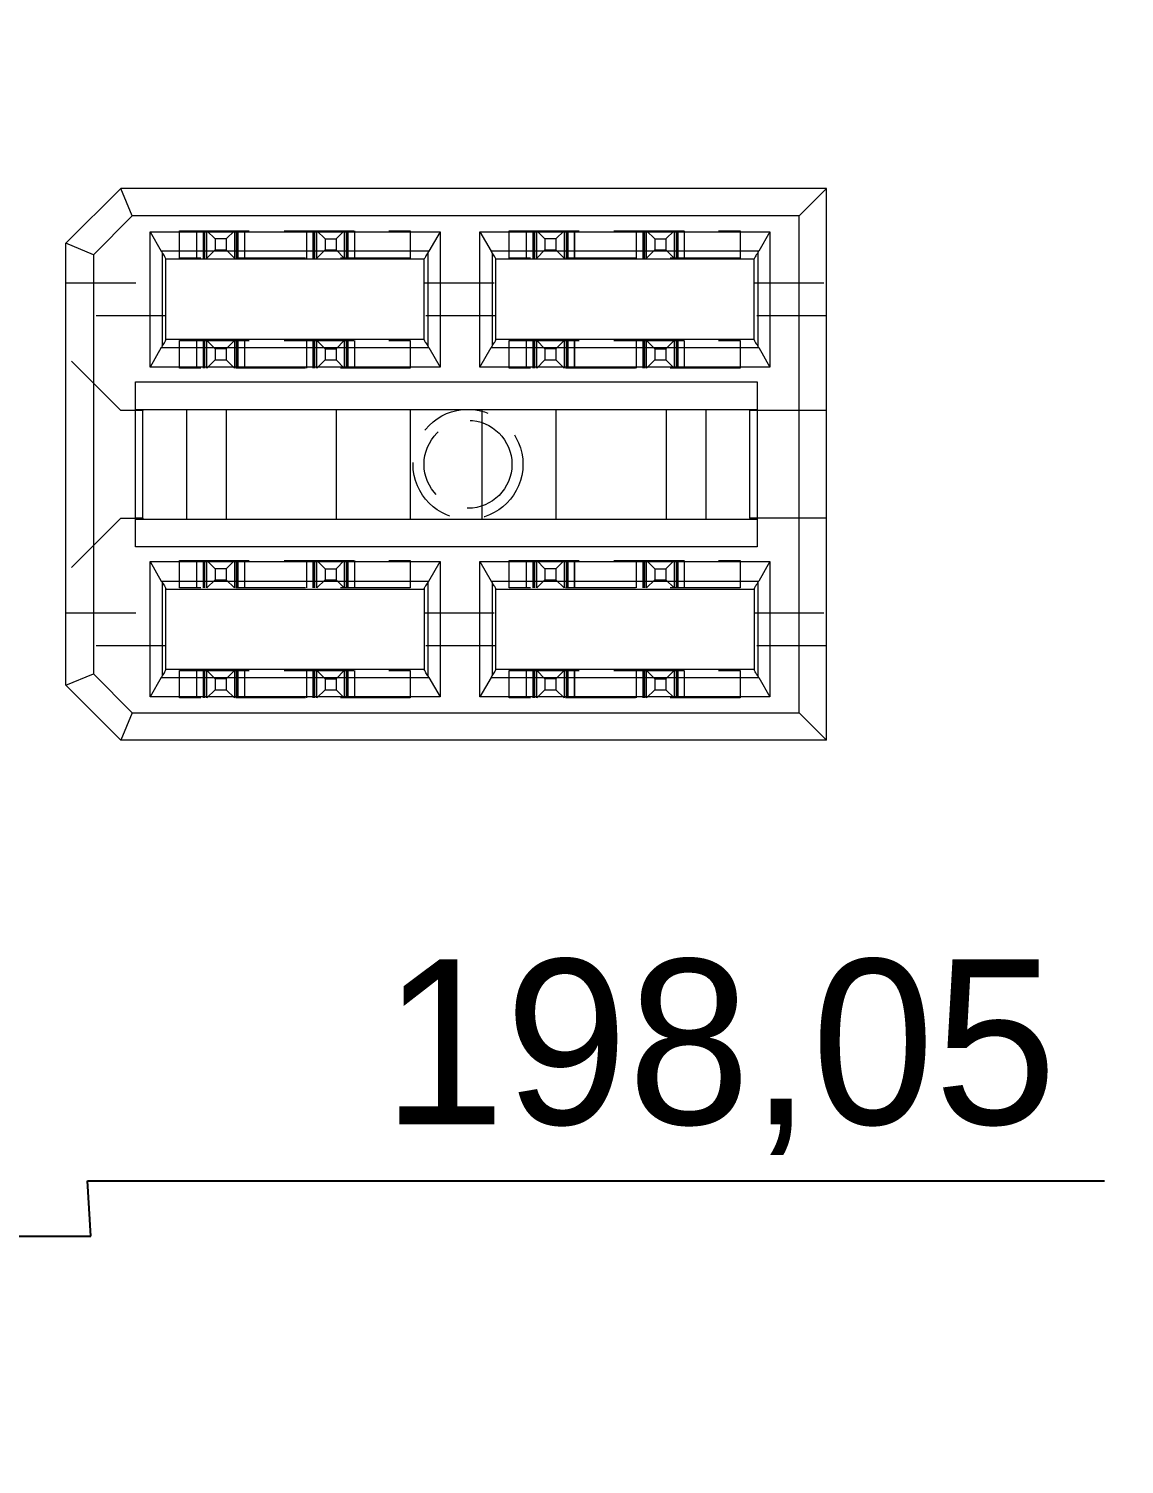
# Model space of a CAD drawing. Header units: millimetres. Extents: x -64 to 530, y -86 to 334.
# Drawn here: x 218.76 to 238.69, y 193.9 to 220.01 of the extents above; entities that cross this region are included whole.
import ezdxf

# ---------------------------------------------------------------- set-up
doc = ezdxf.new("R2010")
doc.units = ezdxf.units.MM
doc.header["$PDSIZE"] = -1
doc.linetypes.add('HIDDEN', pattern=[1.905, 1.27, -0.635])
doc.dimstyles.new('ISO-25', dxfattribs={"dimtxt": 2.5, "dimasz": 2.5, "dimexe": 1.25, "dimexo": 0.625, "dimtad": 1, "dimtxsty": 'Standard', "dimcen": 2.5, "dimadec": 0, "dimazin": 0, "dimtfac": 1, "dimtmove": 0, "dimatfit": 3, "dimfxl": 0, "dimarcsym": 0})

# ---------------------------------------------------------------- blocks, each defined once
blk = doc.blocks.new('*D35')
at = {"color": 0, "lineweight": -2}
for p, q in [((437.684, 297.079), (437.684, 315.579)), ((431.8, 293.079), (437.684, 297.079)), ((431.8, 279.9), (431.8, 293.079))]:
    blk.add_line(p, q, dxfattribs=at)
at = {"layer": 'Defpoints', "color": 0}
for p in [(437.684, 301.079), (431.8, 279.4), (0, 0)]:
    blk.add_point(p, dxfattribs=at)
at = {"color": 0, "insert": (435.434, 308.579), "char_height": 3, "attachment_point": 5, "rotation": 90}
blk.add_mtext('431,80', dxfattribs=at)
blk = doc.blocks.new('*D43')
at = {"color": 0, "lineweight": -2}
for p, q in [((280.31, 293.54), (280.31, 313.54)), ((285.75, 289.54), (280.31, 293.54)), ((285.75, 274.9), (285.75, 289.54))]:
    blk.add_line(p, q, dxfattribs=at)
at = {"layer": 'Defpoints', "color": 0}
for p in [(280.31, 297.54), (285.75, 274.4), (0, 0)]:
    blk.add_point(p, dxfattribs=at)
at = {"color": 0, "insert": (278.06, 305.79), "char_height": 3, "attachment_point": 5, "rotation": 90}
blk.add_mtext('285,75', dxfattribs=at)
blk = doc.blocks.new('*D44')
at = {"color": 0, "lineweight": -2}
for p, q in [((298.633, 293.447), (298.633, 312.947)), ((293.9, 289.447), (298.633, 293.447)), ((293.9, 279.9), (293.9, 289.447))]:
    blk.add_line(p, q, dxfattribs=at)
at = {"layer": 'Defpoints', "color": 0}
for p in [(298.633, 297.447), (293.9, 279.4), (0, 0)]:
    blk.add_point(p, dxfattribs=at)
at = {"color": 0, "insert": (296.383, 305.447), "char_height": 3, "attachment_point": 5, "rotation": 90}
blk.add_mtext('293,90', dxfattribs=at)
blk = doc.blocks.new('*D45')
at = {"color": 0, "lineweight": -2}
blk.add_line((285.25, 274.4), (252.388, 274.4), dxfattribs=at)
at = {"layer": 'Defpoints', "color": 0}
for p in [(267.888, 274.4), (285.75, 274.4), (0, 0)]:
    blk.add_point(p, dxfattribs=at)
at = {"color": 0, "insert": (259.888, 276.65), "char_height": 3, "attachment_point": 5}
blk.add_mtext('274,40', dxfattribs=at)
blk = doc.blocks.new('*D46')
at = {"color": 0, "lineweight": -2}
for p, q in [((273.06, 264.82), (273.06, 254.53)), ((273.06, 254.53), (277.95, 250.53)), ((277.95, 250.53), (277.95, 231.03))]:
    blk.add_line(p, q, dxfattribs=at)
at = {"layer": 'Defpoints', "color": 0}
for p in [(273.06, 265.32), (277.95, 246.53), (0, 0)]:
    blk.add_point(p, dxfattribs=at)
at = {"color": 0, "insert": (275.7, 238.53), "char_height": 3, "attachment_point": 5, "rotation": 90}
blk.add_mtext('273,06', dxfattribs=at)
blk = doc.blocks.new('*D47')
at = {"color": 0, "lineweight": -2}
for p, q in [((260.93, 266.76), (240.93, 266.76)), ((264.93, 265.32), (260.93, 266.76)), ((272.56, 265.32), (264.93, 265.32))]:
    blk.add_line(p, q, dxfattribs=at)
at = {"layer": 'Defpoints', "color": 0}
for p in [(256.93, 266.76), (273.06, 265.32), (0, 0)]:
    blk.add_point(p, dxfattribs=at)
at = {"color": 0, "insert": (248.68, 269.01), "char_height": 3, "attachment_point": 5}
blk.add_mtext('265,32', dxfattribs=at)
blk = doc.blocks.new('*D48')
at = {"color": 0, "lineweight": -2}
for p, q in [((355.301, 295.339), (355.301, 315.339)), ((359.73, 291.339), (355.301, 295.339)), ((359.73, 265.82), (359.73, 291.339))]:
    blk.add_line(p, q, dxfattribs=at)
at = {"layer": 'Defpoints', "color": 0}
for p in [(355.301, 299.339), (359.73, 265.32), (0, 0)]:
    blk.add_point(p, dxfattribs=at)
at = {"color": 0, "insert": (353.051, 307.589), "char_height": 3, "attachment_point": 5, "rotation": 90}
blk.add_mtext('359,73', dxfattribs=at)
blk = doc.blocks.new('*D49')
at = {"color": 0, "lineweight": -2}
for p, q in [((349.375, 265.32), (345.375, 260.541)), ((359.23, 265.32), (349.375, 265.32)), ((345.375, 260.541), (325.375, 260.541))]:
    blk.add_line(p, q, dxfattribs=at)
at = {"layer": 'Defpoints', "color": 0}
for p in [(359.73, 265.32), (341.375, 260.541), (0, 0)]:
    blk.add_point(p, dxfattribs=at)
at = {"color": 0, "insert": (333.125, 262.791), "char_height": 3, "attachment_point": 5}
blk.add_mtext('265,32', dxfattribs=at)
blk = doc.blocks.new('*D50')
at = {"color": 0, "lineweight": -2}
for p, q in [((411.281, 297.743), (411.281, 316.243)), ((415.9, 293.743), (411.281, 297.743)), ((415.9, 279.97), (415.9, 293.743))]:
    blk.add_line(p, q, dxfattribs=at)
at = {"layer": 'Defpoints', "color": 0}
for p in [(411.281, 301.743), (415.9, 279.47), (0, 0)]:
    blk.add_point(p, dxfattribs=at)
at = {"color": 0, "insert": (409.031, 309.243), "char_height": 3, "attachment_point": 5, "rotation": 90}
blk.add_mtext('415,90', dxfattribs=at)
blk = doc.blocks.new('*D51')
at = {"color": 0, "lineweight": -2}
for p, q in [((441.42, 274.4), (445.42, 275.871)), ((445.42, 275.871), (464.92, 275.871)), ((425.95, 274.4), (441.42, 274.4))]:
    blk.add_line(p, q, dxfattribs=at)
at = {"layer": 'Defpoints', "color": 0}
for p in [(449.42, 275.871), (425.45, 274.4), (0, 0)]:
    blk.add_point(p, dxfattribs=at)
at = {"color": 0, "insert": (457.42, 278.121), "char_height": 3, "attachment_point": 5}
blk.add_mtext('274,40', dxfattribs=at)
blk = doc.blocks.new('*D52')
at = {"color": 0, "lineweight": -2}
for p, q in [((423.283, 294.998), (423.283, 314.998)), ((425.45, 290.998), (423.283, 294.998)), ((425.45, 274.9), (425.45, 290.998))]:
    blk.add_line(p, q, dxfattribs=at)
at = {"layer": 'Defpoints', "color": 0}
for p in [(423.283, 298.998), (425.45, 274.4), (0, 0)]:
    blk.add_point(p, dxfattribs=at)
at = {"color": 0, "insert": (421.033, 307.248), "char_height": 3, "attachment_point": 5, "rotation": 90}
blk.add_mtext('425,45', dxfattribs=at)
blk = doc.blocks.new('*D53')
at = {"color": 0, "lineweight": -2}
for p, q in [((425.93, 198.05), (448.265, 198.05)), ((448.265, 198.05), (452.265, 194.721)), ((452.265, 194.721), (470.765, 194.721))]:
    blk.add_line(p, q, dxfattribs=at)
at = {"layer": 'Defpoints', "color": 0}
for p in [(425.43, 198.05), (456.265, 194.721), (0, 0)]:
    blk.add_point(p, dxfattribs=at)
at = {"color": 0, "insert": (463.765, 196.971), "char_height": 3, "attachment_point": 5}
blk.add_mtext('198,05', dxfattribs=at)
blk = doc.blocks.new('*D56')
at = {"color": 0, "lineweight": -2}
for p, q in [((437.803, 215.414), (437.803, 235.414)), ((425.43, 211.414), (437.803, 215.414)), ((425.43, 198.55), (425.43, 211.414))]:
    blk.add_line(p, q, dxfattribs=at)
at = {"layer": 'Defpoints', "color": 0}
for p in [(437.803, 219.414), (425.43, 198.05), (0, 0)]:
    blk.add_point(p, dxfattribs=at)
at = {"color": 0, "insert": (435.553, 227.664), "char_height": 3, "attachment_point": 5, "rotation": 90}
blk.add_mtext('425,43', dxfattribs=at)
blk = doc.blocks.new('*D75')
at = {"color": 0, "lineweight": -2}
for p, q in [((288.794, 294.16), (288.794, 313.16)), ((290.401, 290.16), (288.794, 294.16)), ((290.401, 279.9), (290.401, 290.16))]:
    blk.add_line(p, q, dxfattribs=at)
at = {"layer": 'Defpoints', "color": 0}
for p in [(288.794, 298.16), (290.401, 279.4), (0, 0)]:
    blk.add_point(p, dxfattribs=at)
at = {"color": 0, "insert": (286.544, 305.91), "char_height": 3, "attachment_point": 5, "rotation": 90}
blk.add_mtext('290,40', dxfattribs=at)
blk = doc.blocks.new('*D76')
at = {"color": 0, "lineweight": -2}
for p, q in [((306.252, 292.611), (306.252, 312.111)), ((297.399, 288.611), (306.252, 292.611)), ((297.399, 279.9), (297.399, 288.611))]:
    blk.add_line(p, q, dxfattribs=at)
at = {"layer": 'Defpoints', "color": 0}
for p in [(306.252, 296.611), (297.399, 279.4), (0, 0)]:
    blk.add_point(p, dxfattribs=at)
at = {"color": 0, "insert": (304.002, 304.611), "char_height": 3, "attachment_point": 5, "rotation": 90}
blk.add_mtext('297,40', dxfattribs=at)
blk = doc.blocks.new('*D77')
at = {"color": 0, "lineweight": -2}
for p, q in [((404.526, 297.682), (404.526, 316.182)), ((412.401, 293.682), (404.526, 297.682)), ((412.401, 279.9), (412.401, 293.682))]:
    blk.add_line(p, q, dxfattribs=at)
at = {"layer": 'Defpoints', "color": 0}
for p in [(404.526, 301.682), (412.401, 279.4), (0, 0)]:
    blk.add_point(p, dxfattribs=at)
at = {"color": 0, "insert": (402.276, 309.182), "char_height": 3, "attachment_point": 5, "rotation": 90}
blk.add_mtext('412,40', dxfattribs=at)
blk = doc.blocks.new('*D78')
at = {"color": 0, "lineweight": -2}
for p, q in [((417.265, 297.291), (417.265, 315.791)), ((419.399, 293.291), (417.265, 297.291)), ((419.399, 279.9), (419.399, 293.291))]:
    blk.add_line(p, q, dxfattribs=at)
at = {"layer": 'Defpoints', "color": 0}
for p in [(417.265, 301.291), (419.399, 279.4), (0, 0)]:
    blk.add_point(p, dxfattribs=at)
at = {"color": 0, "insert": (415.015, 308.791), "char_height": 3, "attachment_point": 5, "rotation": 90}
blk.add_mtext('419,40', dxfattribs=at)
blk = doc.blocks.new('*D79')
at = {"color": 0, "lineweight": -2}
for p, q in [((327.667, 198.05), (331.667, 199.196)), ((331.667, 199.196), (350.167, 199.196)), ((321.16, 198.05), (327.667, 198.05))]:
    blk.add_line(p, q, dxfattribs=at)
at = {"layer": 'Defpoints', "color": 0}
for p in [(335.667, 199.196), (320.66, 198.05), (0, 0)]:
    blk.add_point(p, dxfattribs=at)
at = {"color": 0, "insert": (343.167, 201.446), "char_height": 3, "attachment_point": 5}
blk.add_mtext('198,05', dxfattribs=at)
blk = doc.blocks.new('*D80')
at = {"color": 0, "lineweight": -2}
for p, q in [((320.66, 197.55), (320.66, 191.803)), ((320.66, 191.803), (322.808, 187.803)), ((322.808, 187.803), (322.808, 168.303))]:
    blk.add_line(p, q, dxfattribs=at)
at = {"layer": 'Defpoints', "color": 0}
for p in [(320.66, 198.05), (322.808, 183.803), (0, 0)]:
    blk.add_point(p, dxfattribs=at)
at = {"color": 0, "insert": (320.558, 175.803), "char_height": 3, "attachment_point": 5, "rotation": 90}
blk.add_mtext('320,66', dxfattribs=at)
blk = doc.blocks.new('*D82')
at = {"color": 0, "lineweight": -2}
for p, q in [((291.362, 177.259), (291.362, 196.759)), ((293.9, 173.47), (291.362, 177.259)), ((293.9, 169.97), (293.9, 173.47))]:
    blk.add_line(p, q, dxfattribs=at)
at = {"layer": 'Defpoints', "color": 0}
for p in [(291.362, 181.259), (293.9, 169.47), (0, 0)]:
    blk.add_point(p, dxfattribs=at)
at = {"color": 0, "insert": (289.112, 189.259), "char_height": 3, "attachment_point": 5, "rotation": 90}
blk.add_mtext('293,90', dxfattribs=at)
blk = doc.blocks.new('*D83')
at = {"color": 0, "lineweight": -2}
for p, q in [((219.89, 198.05), (219.828, 199.055)), ((219.828, 199.055), (238.328, 199.055)), ((216.39, 198.05), (219.89, 198.05))]:
    blk.add_line(p, q, dxfattribs=at)
at = {"layer": 'Defpoints', "color": 0}
for p in [(223.828, 199.055), (215.89, 198.05), (0, 0)]:
    blk.add_point(p, dxfattribs=at)
at = {"color": 0, "insert": (231.328, 201.305), "char_height": 3, "attachment_point": 5}
blk.add_mtext('198,05', dxfattribs=at)
blk = doc.blocks.new('*D118')
at = {"color": 0, "lineweight": -2}
for p, q in [((389.587, 199.576), (389.587, 219.576)), ((394.242, 195.576), (389.587, 199.576)), ((394.242, 191.725), (394.242, 195.576))]:
    blk.add_line(p, q, dxfattribs=at)
at = {"layer": 'Defpoints', "color": 0}
for p in [(389.587, 203.576), (394.242, 191.225), (0, 0)]:
    blk.add_point(p, dxfattribs=at)
at = {"color": 0, "insert": (387.337, 211.826), "char_height": 3, "attachment_point": 5, "rotation": 90}
blk.add_mtext('394,24', dxfattribs=at)
blk = doc.blocks.new('*D119')
at = {"color": 0, "lineweight": -2}
for p, q in [((393.843, 235.159), (393.843, 254.159)), ((396, 231.159), (393.843, 235.159)), ((396, 225.095), (396, 231.159))]:
    blk.add_line(p, q, dxfattribs=at)
at = {"layer": 'Defpoints', "color": 0}
for p in [(393.843, 239.159), (396, 224.595), (0, 0)]:
    blk.add_point(p, dxfattribs=at)
at = {"color": 0, "insert": (391.593, 246.909), "char_height": 3, "attachment_point": 5, "rotation": 90}
blk.add_mtext('396,00', dxfattribs=at)
blk = doc.blocks.new('*D120')
at = {"color": 0, "lineweight": -2}
for p, q in [((372.602, 236.309), (372.602, 255.809)), ((373.5, 232.309), (372.602, 236.309)), ((373.5, 225.095), (373.5, 232.309))]:
    blk.add_line(p, q, dxfattribs=at)
at = {"layer": 'Defpoints', "color": 0}
for p in [(372.602, 240.309), (373.5, 224.595), (0, 0)]:
    blk.add_point(p, dxfattribs=at)
at = {"color": 0, "insert": (370.352, 248.309), "char_height": 3, "attachment_point": 5, "rotation": 90}
blk.add_mtext('373,50', dxfattribs=at)
blk = doc.blocks.new('*D121')
at = {"color": 0, "lineweight": -2}
for p, q in [((345.579, 237.414), (345.579, 256.414)), ((349.175, 233.414), (345.579, 237.414)), ((349.175, 225.095), (349.175, 233.414))]:
    blk.add_line(p, q, dxfattribs=at)
at = {"layer": 'Defpoints', "color": 0}
for p in [(345.579, 241.414), (349.175, 224.595), (0, 0)]:
    blk.add_point(p, dxfattribs=at)
at = {"color": 0, "insert": (343.329, 249.164), "char_height": 3, "attachment_point": 5, "rotation": 90}
blk.add_mtext('349,18', dxfattribs=at)
blk = doc.blocks.new('*D122')
at = {"color": 0, "lineweight": -2}
for p, q in [((325.674, 236.995), (325.674, 256.995)), ((328.855, 232.995), (325.674, 236.995)), ((328.855, 225.095), (328.855, 232.995))]:
    blk.add_line(p, q, dxfattribs=at)
at = {"layer": 'Defpoints', "color": 0}
for p in [(325.674, 240.995), (328.855, 224.595), (0, 0)]:
    blk.add_point(p, dxfattribs=at)
at = {"color": 0, "insert": (323.424, 249.245), "char_height": 3, "attachment_point": 5, "rotation": 90}
blk.add_mtext('328,86', dxfattribs=at)
blk = doc.blocks.new('*D123')
at = {"color": 0, "lineweight": -2}
for p, q in [((304.85, 235.076), (304.85, 254.576)), ((308.535, 231.076), (304.85, 235.076)), ((308.535, 225.095), (308.535, 231.076))]:
    blk.add_line(p, q, dxfattribs=at)
at = {"layer": 'Defpoints', "color": 0}
for p in [(304.85, 239.076), (308.535, 224.595), (0, 0)]:
    blk.add_point(p, dxfattribs=at)
at = {"color": 0, "insert": (302.6, 247.076), "char_height": 3, "attachment_point": 5, "rotation": 90}
blk.add_mtext('308,54', dxfattribs=at)
blk = doc.blocks.new('*D124')
at = {"color": 0, "lineweight": -2}
for p, q in [((286.103, 233.369), (286.103, 253.369)), ((288.215, 229.369), (286.103, 233.369)), ((288.215, 225.095), (288.215, 229.369))]:
    blk.add_line(p, q, dxfattribs=at)
at = {"layer": 'Defpoints', "color": 0}
for p in [(286.103, 237.369), (288.215, 224.595), (0, 0)]:
    blk.add_point(p, dxfattribs=at)
at = {"color": 0, "insert": (283.853, 245.619), "char_height": 3, "attachment_point": 5, "rotation": 90}
blk.add_mtext('288,22', dxfattribs=at)
blk = doc.blocks.new('*D125')
at = {"color": 0, "lineweight": -2}
for p, q in [((263.907, 234.454), (263.907, 253.954)), ((267.895, 230.454), (263.907, 234.454)), ((267.895, 225.095), (267.895, 230.454))]:
    blk.add_line(p, q, dxfattribs=at)
at = {"layer": 'Defpoints', "color": 0}
for p in [(263.907, 238.454), (267.895, 224.595), (0, 0)]:
    blk.add_point(p, dxfattribs=at)
at = {"color": 0, "insert": (261.657, 246.454), "char_height": 3, "attachment_point": 5, "rotation": 90}
blk.add_mtext('267,90', dxfattribs=at)
blk = doc.blocks.new('*D126')
at = {"color": 0, "lineweight": -2}
for p, q in [((243.782, 232.451), (243.782, 252.451)), ((247.575, 228.595), (243.782, 232.451)), ((247.575, 225.095), (247.575, 228.595))]:
    blk.add_line(p, q, dxfattribs=at)
at = {"layer": 'Defpoints', "color": 0}
for p in [(243.782, 236.451), (247.575, 224.595), (0, 0)]:
    blk.add_point(p, dxfattribs=at)
at = {"color": 0, "insert": (241.532, 244.701), "char_height": 3, "attachment_point": 5, "rotation": 90}
blk.add_mtext('247,58', dxfattribs=at)
blk = doc.blocks.new('*D127')
at = {"color": 0, "lineweight": -2}
for p, q in [((222.023, 234.703), (222.023, 254.703)), ((227.255, 230.703), (222.023, 234.703)), ((227.255, 225.095), (227.255, 230.703))]:
    blk.add_line(p, q, dxfattribs=at)
at = {"layer": 'Defpoints', "color": 0}
for p in [(222.023, 238.703), (227.255, 224.595), (0, 0)]:
    blk.add_point(p, dxfattribs=at)
at = {"color": 0, "insert": (219.773, 246.953), "char_height": 3, "attachment_point": 5, "rotation": 90}
blk.add_mtext('227,26', dxfattribs=at)
blk = doc.blocks.new('*D142')
at = {"color": 0, "lineweight": -2}
for p, q in [((401.115, 224.595), (405.115, 228.426)), ((405.115, 228.426), (425.115, 228.426)), ((396.5, 224.595), (401.115, 224.595))]:
    blk.add_line(p, q, dxfattribs=at)
at = {"layer": 'Defpoints', "color": 0}
for p in [(409.115, 228.426), (396, 224.595), (0, 0)]:
    blk.add_point(p, dxfattribs=at)
at = {"color": 0, "insert": (417.365, 230.676), "char_height": 3, "attachment_point": 5}
blk.add_mtext('224,59', dxfattribs=at)

msp = doc.modelspace()

# ---------------------------------------------------------------- linework, layer by layer
at = {"color": 7, "linetype": 'Continuous', "lineweight": 15}
for p, q in [((220.435, 217.11), (219.435, 216.11)), ((220.642, 216.61), (220.435, 217.11)), ((233.275, 217.11), (220.435, 217.11)), ((233.275, 217.11), (232.775, 216.61)), ((233.275, 207.07), (233.275, 217.11)), ((219.935, 215.903), (220.642, 216.61)), ((232.775, 216.61), (220.642, 216.61)), ((232.775, 207.57), (232.775, 216.61)), ((220.966, 216.32), (226.244, 216.32)), ((220.966, 216.32), (221.17, 215.966)), ((220.966, 213.86), (220.966, 216.32)), ((226.244, 216.32), (226.04, 215.966)), ((226.244, 216.32), (226.244, 213.86)), ((226.966, 216.32), (232.244, 216.32)), ((226.966, 213.86), (226.966, 216.32)), ((226.966, 216.32), (227.17, 215.966)), ((232.244, 216.32), (232.04, 215.966)), ((232.244, 216.32), (232.244, 213.86)), ((219.435, 208.07), (219.435, 216.11)), ((219.935, 215.903), (219.435, 216.11)), ((219.935, 215.903), (219.935, 208.277)), ((226.04, 215.966), (221.17, 215.966)), ((221.188, 215.938), (221.188, 214.242)), ((221.255, 214.355), (221.255, 215.825)), ((225.955, 215.82), (221.255, 215.82)), ((225.955, 214.355), (225.955, 215.825)), ((226.022, 215.938), (226.022, 214.242)), ((232.04, 215.966), (227.17, 215.966)), ((227.188, 215.938), (227.188, 214.242)), ((227.255, 214.355), (227.255, 215.825)), ((231.955, 215.82), (227.255, 215.82)), ((231.955, 214.355), (231.955, 215.825)), ((232.022, 215.938), (232.022, 214.242)), ((221.17, 214.214), (220.966, 213.86)), ((221.17, 214.214), (226.04, 214.214)), ((225.955, 214.36), (221.255, 214.36)), ((226.04, 214.214), (226.244, 213.86)), ((226.966, 213.86), (227.17, 214.214)), ((227.17, 214.214), (232.04, 214.214)), ((231.955, 214.36), (227.255, 214.36)), ((232.04, 214.214), (232.244, 213.86)), ((226.244, 213.86), (220.966, 213.86)), ((232.244, 213.86), (226.966, 213.86)), ((220.699, 213.59), (232.011, 213.59)), ((220.699, 210.59), (220.699, 213.59)), ((232.011, 213.59), (232.011, 210.59)), ((220.699, 213.09), (232.011, 213.09)), ((220.835, 213.07), (220.699, 213.07)), ((220.835, 213.09), (220.835, 213.07)), ((220.835, 211.11), (220.835, 213.07)), ((221.635, 211.09), (221.635, 213.09)), ((222.355, 211.09), (222.355, 213.09)), ((224.355, 211.09), (224.355, 213.09)), ((225.705, 211.09), (225.705, 213.09)), ((227.005, 211.09), (227.005, 213.09)), ((228.355, 211.09), (228.355, 213.09)), ((230.355, 213.09), (230.355, 211.09)), ((231.075, 213.09), (231.075, 211.09)), ((231.875, 213.09), (231.875, 213.07)), ((232.011, 213.07), (231.875, 213.07)), ((231.875, 211.11), (231.875, 213.07)), ((220.835, 211.11), (220.699, 211.11)), ((220.699, 211.09), (232.011, 211.09)), ((220.835, 211.11), (220.835, 211.09)), ((231.875, 211.11), (231.875, 211.09)), ((232.011, 211.11), (231.875, 211.11)), ((232.011, 210.59), (220.699, 210.59)), ((220.966, 210.32), (226.244, 210.32)), ((220.966, 207.86), (220.966, 210.32)), ((220.966, 210.32), (221.17, 209.966)), ((226.04, 209.966), (226.244, 210.32)), ((226.244, 210.32), (226.244, 207.86)), ((226.966, 210.32), (232.244, 210.32)), ((226.966, 207.86), (226.966, 210.32)), ((226.966, 210.32), (227.17, 209.966)), ((232.244, 210.32), (232.04, 209.966)), ((232.244, 210.32), (232.244, 207.86)), ((221.17, 209.966), (226.04, 209.966)), ((227.17, 209.966), (232.04, 209.966)), ((221.188, 209.938), (221.188, 208.242)), ((221.255, 208.355), (221.255, 209.825)), ((221.255, 209.82), (225.955, 209.82)), ((225.955, 209.825), (225.955, 208.355)), ((226.022, 209.938), (226.022, 208.242)), ((227.188, 209.938), (227.188, 208.242)), ((227.255, 208.355), (227.255, 209.825)), ((227.255, 209.82), (231.955, 209.82)), ((231.955, 209.825), (231.955, 208.355)), ((232.022, 209.938), (232.022, 208.242)), ((219.435, 208.07), (219.935, 208.277)), ((219.935, 208.277), (220.642, 207.57)), ((221.17, 208.214), (220.966, 207.86)), ((221.17, 208.214), (226.04, 208.214)), ((225.955, 208.36), (221.255, 208.36)), ((226.04, 208.214), (226.244, 207.86)), ((227.17, 208.214), (226.966, 207.86)), ((227.17, 208.214), (232.04, 208.214)), ((231.955, 208.36), (227.255, 208.36)), ((232.04, 208.214), (232.244, 207.86)), ((220.435, 207.07), (219.435, 208.07)), ((226.244, 207.86), (220.966, 207.86)), ((232.244, 207.86), (226.966, 207.86)), ((220.642, 207.57), (220.435, 207.07)), ((220.642, 207.57), (232.775, 207.57)), ((233.275, 207.07), (232.775, 207.57)), ((233.275, 207.07), (220.435, 207.07))]:
    msp.add_line(p, q, dxfattribs=at)
at = {"color": 7, "linetype": 'HIDDEN', "lineweight": 0}
for p, q in [((221.5, 215.84), (221.5, 216.34)), ((221.5, 216.34), (225.7, 216.34)), ((221.81, 216.34), (221.81, 215.84)), ((221.815, 215.84), (221.815, 216.34)), ((221.935, 215.84), (221.935, 216.34)), ((221.936, 216.34), (221.936, 215.84)), ((221.955, 216.34), (221.955, 215.84)), ((221.965, 215.84), (221.965, 216.34)), ((221.965, 215.84), (221.965, 216.34)), ((222, 215.84), (222, 216.34)), ((222, 216.34), (222.15, 216.19)), ((222.5, 216.34), (222.35, 216.19)), ((222.5, 216.34), (222.5, 215.84)), ((222.535, 216.34), (222.535, 215.84)), ((222.535, 216.34), (222.535, 215.84)), ((222.545, 216.34), (222.545, 215.84)), ((222.564, 215.84), (222.564, 216.34)), ((222.565, 216.34), (222.565, 215.84)), ((222.685, 216.34), (222.685, 215.84)), ((222.69, 215.84), (222.69, 216.34)), ((223.81, 216.34), (223.81, 215.84)), ((223.815, 215.84), (223.815, 216.34)), ((223.935, 215.84), (223.935, 216.34)), ((223.936, 216.34), (223.936, 215.84)), ((223.955, 216.34), (223.955, 215.84)), ((223.965, 215.84), (223.965, 216.34)), ((223.965, 215.84), (223.965, 216.34)), ((224, 215.84), (224, 216.34)), ((224, 216.34), (224.15, 216.19)), ((224.35, 216.19), (224.5, 216.34)), ((224.5, 216.34), (224.5, 215.84)), ((224.535, 216.34), (224.535, 215.84)), ((224.535, 216.34), (224.535, 215.84)), ((224.545, 216.34), (224.545, 215.84)), ((224.564, 215.84), (224.564, 216.34)), ((224.565, 216.34), (224.565, 215.84)), ((224.685, 216.34), (224.685, 215.84)), ((224.69, 215.84), (224.69, 216.34)), ((225.7, 216.34), (225.7, 215.84)), ((227.5, 215.84), (227.5, 216.34)), ((227.5, 216.34), (231.7, 216.34)), ((227.81, 216.34), (227.81, 215.84)), ((227.815, 215.84), (227.815, 216.34)), ((227.935, 215.84), (227.935, 216.34)), ((227.936, 216.34), (227.936, 215.84)), ((227.955, 216.34), (227.955, 215.84)), ((227.965, 215.84), (227.965, 216.34)), ((227.965, 215.84), (227.965, 216.34)), ((228, 215.84), (228, 216.34)), ((228, 216.34), (228.15, 216.19)), ((228.5, 216.34), (228.35, 216.19)), ((228.5, 216.34), (228.5, 215.84)), ((228.535, 216.34), (228.535, 215.84)), ((228.535, 216.34), (228.535, 215.84)), ((228.545, 216.34), (228.545, 215.84)), ((228.564, 215.84), (228.564, 216.34)), ((228.565, 216.34), (228.565, 215.84)), ((228.685, 216.34), (228.685, 215.84)), ((228.69, 215.84), (228.69, 216.34)), ((229.81, 216.34), (229.81, 215.84)), ((229.815, 215.84), (229.815, 216.34)), ((229.935, 215.84), (229.935, 216.34)), ((229.936, 216.34), (229.936, 215.84)), ((229.955, 216.34), (229.955, 215.84)), ((229.965, 215.84), (229.965, 216.34)), ((229.965, 215.84), (229.965, 216.34)), ((230, 215.84), (230, 216.34)), ((230, 216.34), (230.15, 216.19)), ((230.35, 216.19), (230.5, 216.34)), ((230.5, 216.34), (230.5, 215.84)), ((230.535, 216.34), (230.535, 215.84)), ((230.535, 216.34), (230.535, 215.84)), ((230.545, 216.34), (230.545, 215.84)), ((230.564, 215.84), (230.564, 216.34)), ((230.565, 216.34), (230.565, 215.84)), ((230.685, 216.34), (230.685, 215.84)), ((230.69, 215.84), (230.69, 216.34)), ((231.7, 216.34), (231.7, 215.84)), ((222, 215.84), (222.15, 215.99)), ((222.35, 216.19), (222.15, 216.19)), ((222.15, 216.19), (222.15, 215.99)), ((222.15, 215.99), (222.35, 215.99)), ((222.35, 216.19), (222.35, 215.99)), ((222.35, 215.99), (222.5, 215.84)), ((224.15, 215.99), (224, 215.84)), ((224.15, 216.19), (224.35, 216.19)), ((224.15, 216.19), (224.15, 215.99)), ((224.15, 215.99), (224.35, 215.99)), ((224.35, 216.19), (224.35, 215.99)), ((224.35, 215.99), (224.5, 215.84)), ((228, 215.84), (228.15, 215.99)), ((228.35, 216.19), (228.15, 216.19)), ((228.15, 216.19), (228.15, 215.99)), ((228.15, 215.99), (228.35, 215.99)), ((228.35, 216.19), (228.35, 215.99)), ((228.35, 215.99), (228.5, 215.84)), ((230.15, 215.99), (230, 215.84)), ((230.15, 216.19), (230.35, 216.19)), ((230.15, 216.19), (230.15, 215.99)), ((230.15, 215.99), (230.35, 215.99)), ((230.35, 216.19), (230.35, 215.99)), ((230.35, 215.99), (230.5, 215.84)), ((225.7, 215.84), (221.5, 215.84)), ((231.7, 215.84), (227.5, 215.84)), ((219.435, 215.39), (221.255, 215.39)), ((225.955, 215.39), (227.255, 215.39)), ((231.955, 215.39), (233.275, 215.39)), ((221.255, 214.79), (219.435, 214.79)), ((227.255, 214.79), (225.955, 214.79)), ((233.275, 214.79), (231.955, 214.79)), ((221.5, 213.84), (221.5, 214.34)), ((221.5, 214.34), (225.7, 214.34)), ((221.81, 214.34), (221.81, 213.84)), ((221.815, 213.84), (221.815, 214.34)), ((221.935, 213.84), (221.935, 214.34)), ((221.936, 214.34), (221.936, 213.84)), ((221.955, 214.34), (221.955, 213.84)), ((221.965, 213.84), (221.965, 214.34)), ((221.965, 213.84), (221.965, 214.34)), ((222, 213.84), (222, 214.34)), ((222, 214.34), (222.15, 214.19)), ((222.35, 214.19), (222.15, 214.19)), ((222.15, 214.19), (222.15, 213.99)), ((222.5, 214.34), (222.35, 214.19)), ((222.35, 214.19), (222.35, 213.99)), ((222.5, 214.34), (222.5, 213.84)), ((222.535, 214.34), (222.535, 213.84)), ((222.535, 214.34), (222.535, 213.84)), ((222.545, 214.34), (222.545, 213.84)), ((222.564, 213.84), (222.564, 214.34)), ((222.565, 214.34), (222.565, 213.84)), ((222.685, 214.34), (222.685, 213.84)), ((222.69, 213.84), (222.69, 214.34)), ((223.81, 214.34), (223.81, 213.84)), ((223.815, 213.84), (223.815, 214.34)), ((223.935, 213.84), (223.935, 214.34)), ((223.936, 214.34), (223.936, 213.84)), ((223.955, 214.34), (223.955, 213.84)), ((223.965, 213.84), (223.965, 214.34)), ((223.965, 213.84), (223.965, 214.34)), ((224, 213.84), (224, 214.34)), ((224, 214.34), (224.15, 214.19)), ((224.15, 214.19), (224.35, 214.19)), ((224.15, 214.19), (224.15, 213.99)), ((224.35, 214.19), (224.5, 214.34)), ((224.35, 214.19), (224.35, 213.99)), ((224.5, 214.34), (224.5, 213.84)), ((224.535, 214.34), (224.535, 213.84)), ((224.535, 214.34), (224.535, 213.84)), ((224.545, 214.34), (224.545, 213.84)), ((224.564, 213.84), (224.564, 214.34)), ((224.565, 214.34), (224.565, 213.84)), ((224.685, 214.34), (224.685, 213.84)), ((224.69, 213.84), (224.69, 214.34)), ((225.7, 214.34), (225.7, 213.84)), ((227.5, 213.84), (227.5, 214.34)), ((227.5, 214.34), (231.7, 214.34)), ((227.81, 214.34), (227.81, 213.84)), ((227.815, 213.84), (227.815, 214.34)), ((227.935, 213.84), (227.935, 214.34)), ((227.936, 214.34), (227.936, 213.84)), ((227.955, 214.34), (227.955, 213.84)), ((227.965, 213.84), (227.965, 214.34)), ((227.965, 213.84), (227.965, 214.34)), ((228, 213.84), (228, 214.34)), ((228, 214.34), (228.15, 214.19)), ((228.35, 214.19), (228.15, 214.19)), ((228.15, 214.19), (228.15, 213.99)), ((228.5, 214.34), (228.35, 214.19)), ((228.35, 214.19), (228.35, 213.99)), ((228.5, 214.34), (228.5, 213.84)), ((228.535, 214.34), (228.535, 213.84)), ((228.535, 214.34), (228.535, 213.84)), ((228.545, 214.34), (228.545, 213.84)), ((228.564, 213.84), (228.564, 214.34)), ((228.565, 214.34), (228.565, 213.84)), ((228.685, 214.34), (228.685, 213.84)), ((228.69, 213.84), (228.69, 214.34)), ((229.81, 214.34), (229.81, 213.84)), ((229.815, 213.84), (229.815, 214.34)), ((229.935, 213.84), (229.935, 214.34)), ((229.936, 214.34), (229.936, 213.84)), ((229.955, 214.34), (229.955, 213.84)), ((229.965, 213.84), (229.965, 214.34)), ((229.965, 213.84), (229.965, 214.34)), ((230, 213.84), (230, 214.34)), ((230, 214.34), (230.15, 214.19)), ((230.15, 214.19), (230.35, 214.19)), ((230.15, 214.19), (230.15, 213.99)), ((230.35, 214.19), (230.5, 214.34)), ((230.35, 214.19), (230.35, 213.99)), ((230.5, 214.34), (230.5, 213.84)), ((230.535, 214.34), (230.535, 213.84)), ((230.535, 214.34), (230.535, 213.84)), ((230.545, 214.34), (230.545, 213.84)), ((230.564, 213.84), (230.564, 214.34)), ((230.565, 214.34), (230.565, 213.84)), ((230.685, 214.34), (230.685, 213.84)), ((230.69, 213.84), (230.69, 214.34)), ((231.7, 214.34), (231.7, 213.84)), ((220.435, 213.07), (219.435, 214.07)), ((222, 213.84), (222.15, 213.99)), ((222.15, 213.99), (222.35, 213.99)), ((222.35, 213.99), (222.5, 213.84)), ((224.15, 213.99), (224, 213.84)), ((224.15, 213.99), (224.35, 213.99)), ((224.35, 213.99), (224.5, 213.84)), ((228, 213.84), (228.15, 213.99)), ((228.15, 213.99), (228.35, 213.99)), ((228.35, 213.99), (228.5, 213.84)), ((230.15, 213.99), (230, 213.84)), ((230.15, 213.99), (230.35, 213.99)), ((230.35, 213.99), (230.5, 213.84)), ((225.7, 213.84), (221.5, 213.84)), ((231.7, 213.84), (227.5, 213.84)), ((220.699, 213.07), (220.435, 213.07)), ((233.275, 213.07), (232.011, 213.07)), ((220.435, 211.11), (219.435, 210.11)), ((220.435, 211.11), (220.699, 211.11)), ((233.275, 211.11), (232.011, 211.11)), ((221.5, 209.84), (221.5, 210.34)), ((221.5, 210.34), (225.7, 210.34)), ((221.81, 210.34), (221.81, 209.84)), ((221.815, 209.84), (221.815, 210.34)), ((221.935, 209.84), (221.935, 210.34)), ((221.936, 210.34), (221.936, 209.84)), ((221.955, 210.34), (221.955, 209.84)), ((221.965, 209.84), (221.965, 210.34)), ((221.965, 209.84), (221.965, 210.34)), ((222, 209.84), (222, 210.34)), ((222, 210.34), (222.15, 210.19)), ((222.5, 210.34), (222.35, 210.19)), ((222.5, 210.34), (222.5, 209.84)), ((222.535, 210.34), (222.535, 209.84)), ((222.535, 210.34), (222.535, 209.84)), ((222.545, 210.34), (222.545, 209.84)), ((222.564, 209.84), (222.564, 210.34)), ((222.565, 210.34), (222.565, 209.84)), ((222.685, 210.34), (222.685, 209.84)), ((222.69, 209.84), (222.69, 210.34)), ((223.81, 210.34), (223.81, 209.84)), ((223.815, 209.84), (223.815, 210.34)), ((223.935, 209.84), (223.935, 210.34)), ((223.936, 210.34), (223.936, 209.84)), ((223.955, 210.34), (223.955, 209.84)), ((223.965, 209.84), (223.965, 210.34)), ((223.965, 209.84), (223.965, 210.34)), ((224, 209.84), (224, 210.34)), ((224, 210.34), (224.15, 210.19)), ((224.35, 210.19), (224.5, 210.34)), ((224.5, 210.34), (224.5, 209.84)), ((224.535, 210.34), (224.535, 209.84)), ((224.535, 210.34), (224.535, 209.84)), ((224.545, 210.34), (224.545, 209.84)), ((224.564, 209.84), (224.564, 210.34)), ((224.565, 210.34), (224.565, 209.84)), ((224.685, 210.34), (224.685, 209.84)), ((224.69, 209.84), (224.69, 210.34)), ((225.7, 210.34), (225.7, 209.84)), ((227.5, 209.84), (227.5, 210.34)), ((227.5, 210.34), (231.7, 210.34)), ((227.81, 210.34), (227.81, 209.84)), ((227.815, 209.84), (227.815, 210.34)), ((227.935, 209.84), (227.935, 210.34)), ((227.936, 210.34), (227.936, 209.84)), ((227.955, 210.34), (227.955, 209.84)), ((227.965, 209.84), (227.965, 210.34)), ((227.965, 209.84), (227.965, 210.34)), ((228, 209.84), (228, 210.34)), ((228, 210.34), (228.15, 210.19)), ((228.5, 210.34), (228.35, 210.19)), ((228.5, 210.34), (228.5, 209.84)), ((228.535, 210.34), (228.535, 209.84)), ((228.535, 210.34), (228.535, 209.84)), ((228.545, 210.34), (228.545, 209.84)), ((228.564, 209.84), (228.564, 210.34)), ((228.565, 210.34), (228.565, 209.84)), ((228.685, 210.34), (228.685, 209.84)), ((228.69, 209.84), (228.69, 210.34)), ((229.81, 210.34), (229.81, 209.84)), ((229.815, 209.84), (229.815, 210.34)), ((229.935, 209.84), (229.935, 210.34)), ((229.936, 210.34), (229.936, 209.84)), ((229.955, 210.34), (229.955, 209.84)), ((229.965, 209.84), (229.965, 210.34)), ((229.965, 209.84), (229.965, 210.34)), ((230, 209.84), (230, 210.34)), ((230, 210.34), (230.15, 210.19)), ((230.35, 210.19), (230.5, 210.34)), ((230.5, 210.34), (230.5, 209.84)), ((230.535, 210.34), (230.535, 209.84)), ((230.535, 210.34), (230.535, 209.84)), ((230.545, 210.34), (230.545, 209.84)), ((230.564, 209.84), (230.564, 210.34)), ((230.565, 210.34), (230.565, 209.84)), ((230.685, 210.34), (230.685, 209.84)), ((230.69, 209.84), (230.69, 210.34)), ((231.7, 210.34), (231.7, 209.84)), ((222, 209.84), (222.15, 209.99)), ((222.35, 210.19), (222.15, 210.19)), ((222.15, 210.19), (222.15, 209.99)), ((222.15, 209.99), (222.35, 209.99)), ((222.35, 210.19), (222.35, 209.99)), ((222.35, 209.99), (222.5, 209.84)), ((224.15, 209.99), (224, 209.84)), ((224.15, 210.19), (224.35, 210.19)), ((224.15, 210.19), (224.15, 209.99)), ((224.15, 209.99), (224.35, 209.99)), ((224.35, 210.19), (224.35, 209.99)), ((224.35, 209.99), (224.5, 209.84)), ((228, 209.84), (228.15, 209.99)), ((228.35, 210.19), (228.15, 210.19)), ((228.15, 210.19), (228.15, 209.99)), ((228.15, 209.99), (228.35, 209.99)), ((228.35, 210.19), (228.35, 209.99)), ((228.35, 209.99), (228.5, 209.84)), ((230.15, 209.99), (230, 209.84)), ((230.15, 210.19), (230.35, 210.19)), ((230.15, 210.19), (230.15, 209.99)), ((230.15, 209.99), (230.35, 209.99)), ((230.35, 210.19), (230.35, 209.99)), ((230.35, 209.99), (230.5, 209.84)), ((225.7, 209.84), (221.5, 209.84)), ((231.7, 209.84), (227.5, 209.84)), ((219.435, 209.39), (221.255, 209.39)), ((225.955, 209.39), (227.255, 209.39)), ((231.955, 209.39), (233.275, 209.39)), ((221.255, 208.79), (219.435, 208.79)), ((227.255, 208.79), (225.955, 208.79)), ((233.275, 208.79), (231.955, 208.79)), ((221.5, 207.84), (221.5, 208.34)), ((221.5, 208.34), (225.7, 208.34)), ((221.81, 208.34), (221.81, 207.84)), ((221.815, 207.84), (221.815, 208.34)), ((221.935, 207.84), (221.935, 208.34)), ((221.936, 208.34), (221.936, 207.84)), ((221.955, 208.34), (221.955, 207.84)), ((221.965, 207.84), (221.965, 208.34)), ((221.965, 207.84), (221.965, 208.34)), ((222, 207.84), (222, 208.34)), ((222, 208.34), (222.15, 208.19)), ((222.15, 208.19), (222.15, 207.99)), ((222.35, 208.19), (222.15, 208.19)), ((222.5, 208.34), (222.35, 208.19)), ((222.35, 208.19), (222.35, 207.99)), ((222.5, 208.34), (222.5, 207.84)), ((222.535, 208.34), (222.535, 207.84)), ((222.535, 208.34), (222.535, 207.84)), ((222.545, 208.34), (222.545, 207.84)), ((222.564, 207.84), (222.564, 208.34)), ((222.565, 208.34), (222.565, 207.84)), ((222.685, 208.34), (222.685, 207.84)), ((222.69, 207.84), (222.69, 208.34)), ((223.81, 208.34), (223.81, 207.84)), ((223.815, 207.84), (223.815, 208.34)), ((223.935, 207.84), (223.935, 208.34)), ((223.936, 208.34), (223.936, 207.84)), ((223.955, 208.34), (223.955, 207.84)), ((223.965, 207.84), (223.965, 208.34)), ((223.965, 207.84), (223.965, 208.34)), ((224, 207.84), (224, 208.34)), ((224, 208.34), (224.15, 208.19)), ((224.15, 208.19), (224.35, 208.19)), ((224.15, 208.19), (224.15, 207.99)), ((224.35, 208.19), (224.5, 208.34)), ((224.35, 208.19), (224.35, 207.99)), ((224.5, 208.34), (224.5, 207.84)), ((224.535, 208.34), (224.535, 207.84)), ((224.535, 208.34), (224.535, 207.84)), ((224.545, 208.34), (224.545, 207.84)), ((224.564, 207.84), (224.564, 208.34)), ((224.565, 208.34), (224.565, 207.84)), ((224.685, 208.34), (224.685, 207.84)), ((224.69, 207.84), (224.69, 208.34)), ((225.7, 208.34), (225.7, 207.84)), ((227.5, 207.84), (227.5, 208.34)), ((227.5, 208.34), (231.7, 208.34)), ((227.81, 208.34), (227.81, 207.84)), ((227.815, 207.84), (227.815, 208.34)), ((227.935, 207.84), (227.935, 208.34)), ((227.936, 208.34), (227.936, 207.84)), ((227.955, 208.34), (227.955, 207.84)), ((227.965, 207.84), (227.965, 208.34)), ((227.965, 207.84), (227.965, 208.34)), ((228, 207.84), (228, 208.34)), ((228, 208.34), (228.15, 208.19)), ((228.35, 208.19), (228.15, 208.19)), ((228.15, 208.19), (228.15, 207.99)), ((228.5, 208.34), (228.35, 208.19)), ((228.35, 208.19), (228.35, 207.99)), ((228.5, 208.34), (228.5, 207.84)), ((228.535, 208.34), (228.535, 207.84)), ((228.535, 208.34), (228.535, 207.84)), ((228.545, 208.34), (228.545, 207.84)), ((228.564, 207.84), (228.564, 208.34)), ((228.565, 208.34), (228.565, 207.84)), ((228.685, 208.34), (228.685, 207.84)), ((228.69, 207.84), (228.69, 208.34)), ((229.81, 208.34), (229.81, 207.84)), ((229.815, 207.84), (229.815, 208.34)), ((229.935, 207.84), (229.935, 208.34)), ((229.936, 208.34), (229.936, 207.84)), ((229.955, 208.34), (229.955, 207.84)), ((229.965, 207.84), (229.965, 208.34)), ((229.965, 207.84), (229.965, 208.34)), ((230, 207.84), (230, 208.34)), ((230, 208.34), (230.15, 208.19)), ((230.15, 208.19), (230.35, 208.19)), ((230.15, 208.19), (230.15, 207.99)), ((230.35, 208.19), (230.5, 208.34)), ((230.35, 208.19), (230.35, 207.99)), ((230.5, 208.34), (230.5, 207.84)), ((230.535, 208.34), (230.535, 207.84)), ((230.535, 208.34), (230.535, 207.84)), ((230.545, 208.34), (230.545, 207.84)), ((230.564, 207.84), (230.564, 208.34)), ((230.565, 208.34), (230.565, 207.84)), ((230.685, 208.34), (230.685, 207.84)), ((230.69, 207.84), (230.69, 208.34)), ((231.7, 208.34), (231.7, 207.84)), ((222, 207.84), (222.15, 207.99)), ((222.15, 207.99), (222.35, 207.99)), ((222.35, 207.99), (222.5, 207.84)), ((224.15, 207.99), (224, 207.84)), ((224.15, 207.99), (224.35, 207.99)), ((224.35, 207.99), (224.5, 207.84)), ((228, 207.84), (228.15, 207.99)), ((228.15, 207.99), (228.35, 207.99)), ((228.35, 207.99), (228.5, 207.84)), ((230.15, 207.99), (230, 207.84)), ((230.15, 207.99), (230.35, 207.99)), ((230.35, 207.99), (230.5, 207.84)), ((225.7, 207.84), (221.5, 207.84)), ((231.7, 207.84), (227.5, 207.84))]:
    msp.add_line(p, q, dxfattribs=at)
for radius in [1, 0.8]:
    msp.add_circle((226.75, 212.09), radius, dxfattribs=at)
at = {"color": 7, "linetype": 'Continuous', "lineweight": 15}
for centre, start_param, end_param in [((221.375, 216.32), 2.356194, 2.438914), ((225.835, 216.32), 3.844272, 3.926991), ((227.375, 216.32), 2.356194, 2.438914), ((231.835, 216.32), 3.844272, 3.926991), ((221.375, 213.86), 0.702679, 0.785398), ((225.835, 213.86), 5.497787, 5.580506), ((227.375, 213.86), 0.702679, 0.785398), ((231.835, 213.86), 5.497787, 5.580506), ((221.375, 210.32), 2.356194, 2.438914), ((225.835, 210.32), 3.844272, 3.926991), ((227.375, 210.32), 2.356194, 2.438914), ((231.835, 210.32), 3.844272, 3.926991), ((221.375, 207.86), 0.702679, 0.785398), ((225.835, 207.86), 5.497787, 5.580506), ((227.375, 207.86), 0.702679, 0.785398), ((231.835, 207.86), 5.497787, 5.580506)]:
    msp.add_ellipse(centre, major_axis=(0, 0.5), ratio=0.57735, start_param=start_param, end_param=end_param, dxfattribs=at)
for points, knots in [([(221.255, 215.825), (221.251, 215.836), (221.244, 215.858), (221.207, 215.911), (221.188, 215.938)], [0, 0, 0, 0, 0.493175, 1, 1, 1, 1]), ([(226.022, 215.938), (226.004, 215.912), (225.967, 215.858), (225.959, 215.836), (225.955, 215.825)], [0, 0, 0, 0, 0.497826, 1, 1, 1, 1]), ([(227.255, 215.825), (227.251, 215.836), (227.244, 215.858), (227.207, 215.911), (227.188, 215.938)], [0, 0, 0, 0, 0.493174, 1, 1, 1, 1]), ([(232.022, 215.938), (232.004, 215.912), (231.967, 215.858), (231.959, 215.836), (231.955, 215.825)], [0, 0, 0, 0, 0.497825, 1, 1, 1, 1]), ([(221.188, 214.242), (221.206, 214.268), (221.243, 214.322), (221.251, 214.344), (221.255, 214.355)], [0, 0, 0, 0, 0.497825, 1, 1, 1, 1]), ([(225.955, 214.355), (225.959, 214.344), (225.966, 214.322), (226.003, 214.269), (226.022, 214.242)], [0, 0, 0, 0, 0.493174, 1, 1, 1, 1]), ([(227.188, 214.242), (227.206, 214.268), (227.243, 214.322), (227.251, 214.344), (227.255, 214.355)], [0, 0, 0, 0, 0.497826, 1, 1, 1, 1]), ([(231.955, 214.355), (231.959, 214.344), (231.966, 214.322), (232.003, 214.269), (232.022, 214.242)], [0, 0, 0, 0, 0.493174, 1, 1, 1, 1]), ([(221.188, 209.938), (221.206, 209.912), (221.243, 209.858), (221.251, 209.836), (221.255, 209.825)], [0, 0, 0, 0, 0.497821, 1, 1, 1, 1]), ([(225.955, 209.825), (225.959, 209.836), (225.966, 209.858), (226.003, 209.911), (226.022, 209.938)], [0, 0, 0, 0, 0.493178, 1, 1, 1, 1]), ([(227.255, 209.825), (227.251, 209.836), (227.244, 209.858), (227.207, 209.911), (227.188, 209.938)], [0, 0, 0, 0, 0.493178, 1, 1, 1, 1]), ([(232.022, 209.938), (232.004, 209.912), (231.967, 209.858), (231.959, 209.836), (231.955, 209.825)], [0, 0, 0, 0, 0.497821, 1, 1, 1, 1]), ([(221.188, 208.242), (221.206, 208.268), (221.243, 208.322), (221.251, 208.344), (221.255, 208.355)], [0, 0, 0, 0, 0.497825, 1, 1, 1, 1]), ([(226.022, 208.242), (226.004, 208.268), (225.967, 208.322), (225.959, 208.344), (225.955, 208.355)], [0, 0, 0, 0, 0.497826, 1, 1, 1, 1]), ([(227.188, 208.242), (227.206, 208.268), (227.243, 208.322), (227.251, 208.344), (227.255, 208.355)], [0, 0, 0, 0, 0.497826, 1, 1, 1, 1]), ([(232.022, 208.242), (232.004, 208.268), (231.967, 208.322), (231.959, 208.344), (231.955, 208.355)], [0, 0, 0, 0, 0.497825, 1, 1, 1, 1])]:
    msp.add_open_spline(points, degree=3, knots=knots, dxfattribs=at)

# ---------------------------------------------------------------- dimensions: what is measured, and where the dimension line sits
for feature_location, offset, dtype, picture, middle in [((415.9, 279.47), (-4.619, 22.273), 1, '*D50', (409.031, 309.243)), ((412.401, 279.4), (-7.875, 22.282), 1, '*D77', (402.276, 309.182)), ((419.399, 279.4), (-2.134, 21.891), 1, '*D78', (415.015, 308.791)), ((431.8, 279.4), (5.884, 21.679), 1, '*D35', (435.434, 308.579)), ((359.73, 265.32), (-4.429, 34.019), 1, '*D48', (353.051, 307.589)), ((425.45, 274.4), (-2.167, 24.598), 1, '*D52', (421.033, 307.248)), ((285.75, 274.4), (-5.44, 23.14), 1, '*D43', (278.06, 305.79)), ((290.401, 279.4), (-1.607, 18.76), 1, '*D75', (286.544, 305.91)), ((293.9, 279.4), (4.733, 18.047), 1, '*D44', (296.383, 305.447)), ((297.399, 279.4), (8.853, 17.211), 1, '*D76', (304.002, 304.611)), ((425.45, 274.4), (23.97, 1.471), 0, '*D51', (457.42, 278.121)), ((285.75, 274.4), (-17.862, 0), 0, '*D45', (259.888, 276.65)), ((273.06, 265.32), (-16.13, 1.44), 0, '*D47', (248.68, 269.01)), ((273.06, 265.32), (4.89, -18.79), 1, '*D46', (275.7, 238.53)), ((359.73, 265.32), (-18.355, -4.779), 0, '*D49', (333.125, 262.791)), ((328.855004, 224.594993), (-3.181118, 16.399692), 1, '*D122', (323.423886, 249.244685)), ((349.175004, 224.594993), (-3.596016, 16.818599), 1, '*D121', (343.328988, 249.163592)), ((373.5, 224.595), (-0.898, 15.714), 1, '*D120', (370.352, 248.309)), ((227.255004, 224.594993), (-5.231784, 14.107954), 1, '*D127', (219.77322, 246.952947)), ((308.535004, 224.594993), (-3.685483, 14.481318), 1, '*D123', (302.599521, 247.07631)), ((396, 224.595), (-2.157, 14.564), 1, '*D119', (391.593, 246.909)), ((267.895004, 224.594993), (-3.988331, 13.858758), 1, '*D125', (261.656673, 246.45375)), ((288.215004, 224.594993), (-2.111829, 12.773652), 1, '*D124', (283.853174, 245.618645)), ((247.575004, 224.594993), (-3.792981, 11.856368), 1, '*D126', (241.532023, 244.701361)), ((425.43, 198.05), (12.373, 21.364), 1, '*D56', (435.553, 227.664)), ((396, 224.59499), (13.11539, 3.83088), 0, '*D142', (417.3654, 230.67587)), ((394.242, 191.225), (-4.655, 12.351), 1, '*D118', (387.337, 211.826)), ((320.66, 198.05), (15.007, 1.146), 0, '*D79', (343.167, 201.446)), ((215.89, 198.05), (7.938, 1.005), 0, '*D83', (231.328, 201.305)), ((425.43, 198.05), (30.835, -3.329), 0, '*D53', (463.765, 196.971)), ((320.66, 198.05), (2.148, -14.247), 1, '*D80', (320.558, 175.803)), ((293.9, 169.47), (-2.538, 11.789), 1, '*D82', (289.112, 189.259))]:
    dim = msp.add_ordinate_dim(feature_location=feature_location, offset=offset, dtype=dtype, origin=(0, 0), dimstyle='ISO-25', override={"dimtxt": 3, "dimasz": 2, "dimexe": 0.5, "dimexo": 0.5, "dimgap": 0.5, "dimzin": 0, "dimadec": 2, "dimtzin": 0})
    dim.commit()
    dim.dimension.update_dxf_attribs({"geometry": picture, "text_midpoint": middle})

doc.saveas('drawing.dxf')
